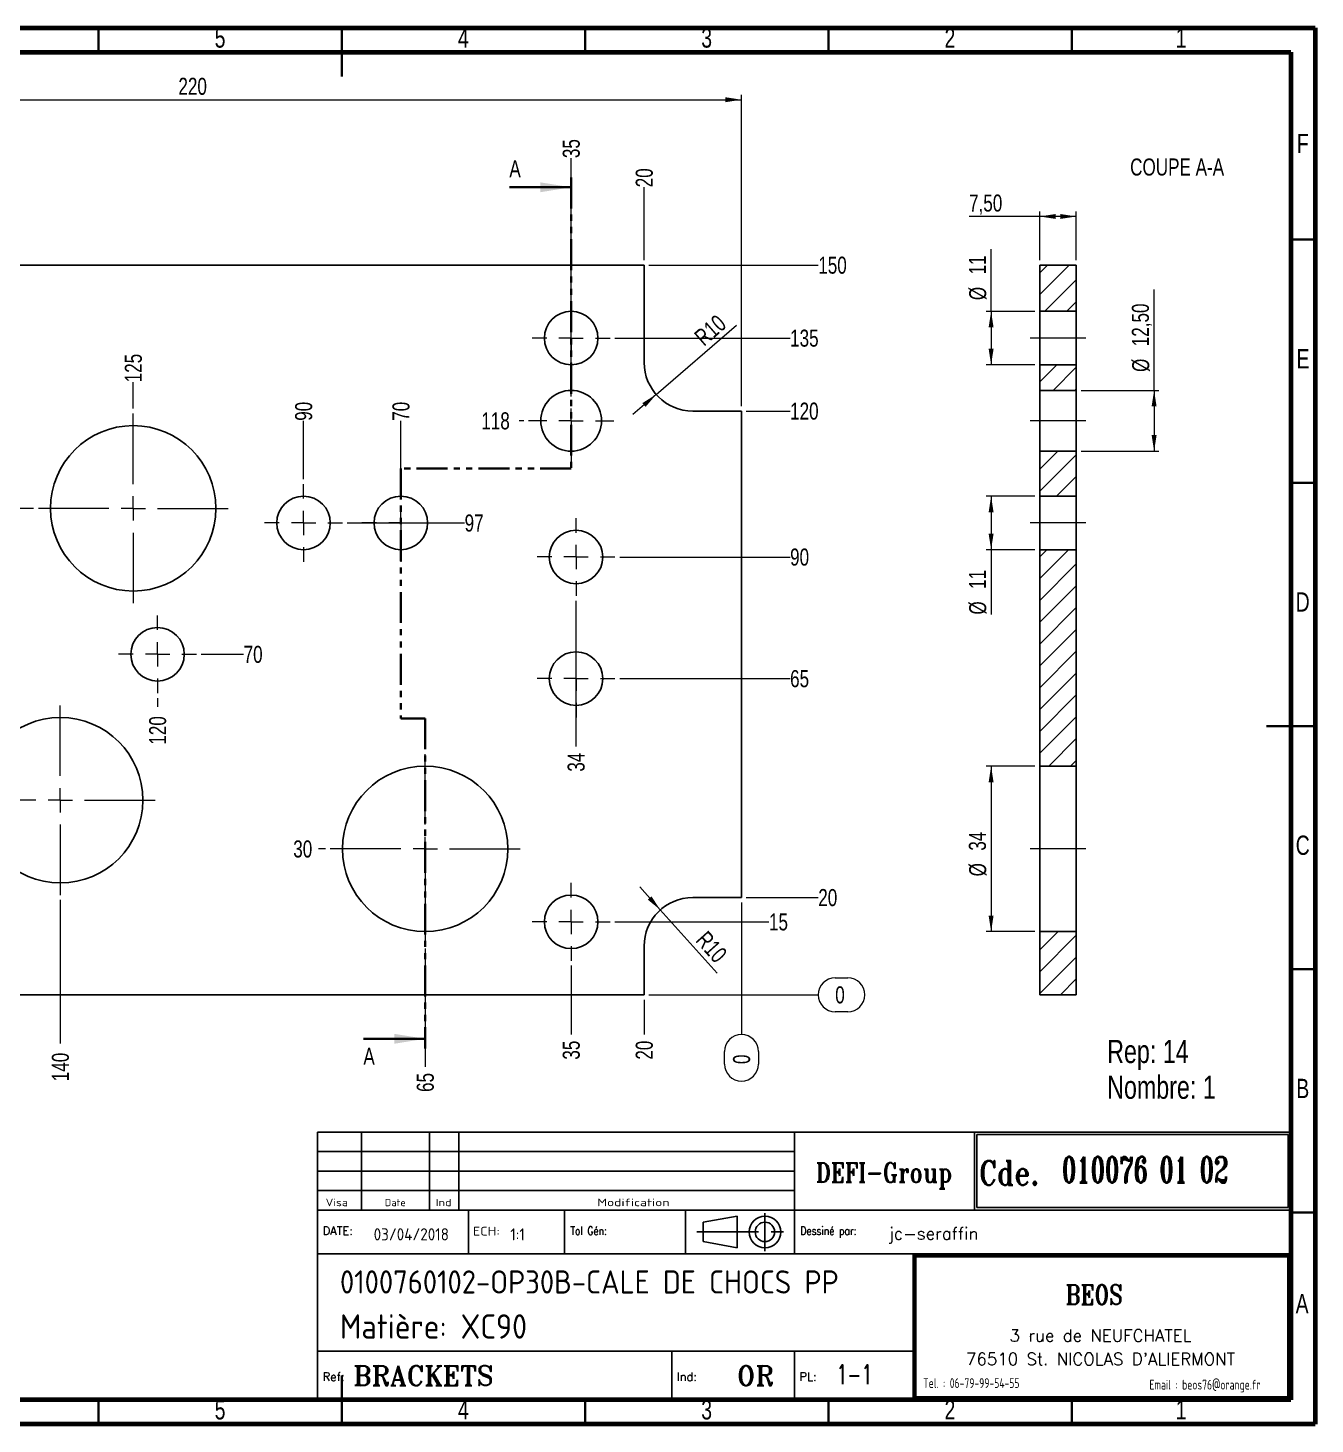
# Model space of a CAD drawing. Header units: millimetres. Extents: x 15 to 415, y 5 to 292.
# Drawn here: x 150.5 to 415, y 5 to 292 of the extents above; entities that cross this region are included whole.
import ezdxf

# ---------------------------------------------------------------- set-up
doc = ezdxf.new("R2010")
doc.units = ezdxf.units.MM
doc.linetypes.add('CENTERX2', pattern=[20.32, 12.7, -2.54, 2.54, -2.54])
doc.linetypes.add('PHANTOM', pattern=[12.7, 6.35, -1.27, 1.27, -1.27, 1.27, -1.27])
doc.layers.add('DIMENSIONS', color=176, linetype='Continuous')
doc.styles.add('SLDTEXTSTYLE0', font='TXT', dxfattribs={"width": 0.75})
doc.styles.add('SLDTEXTSTYLE1', font='ISOCP')
doc.styles.add('SLDTEXTSTYLE10', font='ISOCP', dxfattribs={"width": 1.147311})
doc.styles.add('SLDTEXTSTYLE11', font='ISOCP', dxfattribs={"width": 1.385904})
doc.styles.add('SLDTEXTSTYLE12', font='ISOCP', dxfattribs={"width": 1.246461})
doc.styles.add('SLDTEXTSTYLE13', font='ROMAND')
doc.styles.add('SLDTEXTSTYLE2', font='ROMANT', dxfattribs={"width": 0.8})
doc.styles.add('SLDTEXTSTYLE3', font='ISOCP', dxfattribs={"width": 0.8})
doc.styles.add('SLDTEXTSTYLE4', font='ROMANS', dxfattribs={"width": 0.8})
doc.styles.add('SLDTEXTSTYLE5', font='ROMANT')
doc.styles.add('SLDTEXTSTYLE6', font='ROMANS')
doc.styles.add('SLDTEXTSTYLE7', font='ROMANT', dxfattribs={"width": 0.65})
doc.styles.add('SLDTEXTSTYLE8', font='ISOCP', dxfattribs={"width": 1.446157})
doc.styles.add('SLDTEXTSTYLE9', font='ISOCP', dxfattribs={"width": 1.294402})
doc.dimstyles.new('SLDDIMSTYLE0', dxfattribs={"dimtxt": 3.5, "dimasz": 3.302, "dimexe": 0, "dimexo": 0.0625, "dimgap": 0.875, "dimtad": 0, "dimtih": 1, "dimtoh": 1, "dimdec": 0, "dimrnd": 1e-09, "dimdsep": 46, "dimtxsty": 'SLDTEXTSTYLE0', "dimblk1": 'NONE', "dimblk2": 'NONE', "dimsah": 1, "dimcen": 0.09, "dimadec": 0, "dimazin": 2, "dimtfac": 1, "dimtdec": 0, "dimtofl": 0, "dimtmove": 0, "dimatfit": 3, "dimldrblk": 'NONE', "dimfxl": 1, "dimfrac": 2, "dimtolj": 1, "dimtzin": 12, "dimarcsym": 0})
doc.dimstyles.new('SLDDIMSTYLE1', dxfattribs={"dimtxt": 3.5, "dimasz": 3.302, "dimexe": 0, "dimexo": 0.0625, "dimgap": 0.875, "dimtad": 0, "dimtih": 1, "dimtoh": 1, "dimrnd": 1e-09, "dimzin": 12, "dimdsep": 46, "dimtxsty": 'SLDTEXTSTYLE0', "dimblk1": 'NONE', "dimblk2": 'NONE', "dimsah": 1, "dimcen": 0.09, "dimadec": 0, "dimazin": 3, "dimtfac": 1, "dimtofl": 0, "dimtmove": 0, "dimatfit": 3, "dimldrblk": 'NONE', "dimfxl": 1, "dimfrac": 2, "dimtolj": 1, "dimtzin": 12, "dimarcsym": 0})
doc.dimstyles.new('SLDDIMSTYLE2', dxfattribs={"dimtxt": 3.5, "dimasz": 3.302, "dimexe": 0, "dimexo": 0.0625, "dimgap": 0.875, "dimtad": 1, "dimrnd": 1e-09, "dimzin": 12, "dimdsep": 46, "dimtxsty": 'SLDTEXTSTYLE0', "dimsah": 1, "dimcen": 0.09, "dimadec": 0, "dimazin": 3, "dimtfac": 1, "dimtofl": 0, "dimtmove": 0, "dimatfit": 3, "dimfxl": 1, "dimfrac": 2, "dimtolj": 1, "dimtzin": 12, "dimarcsym": 0})
doc.dimstyles.new('SLDDIMSTYLE3', dxfattribs={"dimtxt": 3.5, "dimasz": 3.302, "dimexe": 0, "dimexo": 0.0625, "dimgap": 0.875, "dimtad": 1, "dimrnd": 1e-09, "dimzin": 12, "dimdsep": 46, "dimtxsty": 'SLDTEXTSTYLE0', "dimsah": 1, "dimcen": 0, "dimadec": 0, "dimazin": 3, "dimtfac": 1, "dimtofl": 0, "dimtmove": 1, "dimatfit": 3, "dimfxl": 1, "dimfrac": 2, "dimtolj": 1, "dimtzin": 12, "dimarcsym": 0})

# ---------------------------------------------------------------- blocks, each defined once
blk = doc.blocks.new('SW_NOTE_0')
at = {"color": 0, "linetype": 'Continuous', "lineweight": 0, "char_height": 4.763, "attachment_point": 1, "style": 'SLDTEXTSTYLE0'}
for s, insert in [('Rep: 14', (0, 6.14)), ('Nombre: 1', (0, -1.21))]:
    blk.add_mtext(s, dxfattribs=dict(at, insert=insert))
blk = doc.blocks.new('_D')
at = {"color": 7, "linetype": 'Continuous', "lineweight": 18}
for p, q in [((316.39, 96.73), (318.98, 96.73)), ((278.11, 93.24), (312.9, 93.24)), ((318.98, 89.75), (316.39, 89.75))]:
    blk.add_line(p, q, dxfattribs=at)
for centre, start, end in [((316.39, 93.24), 90, 270), ((318.98, 93.24), 270, 90)]:
    blk.add_arc(centre, 3.49, start, end, dxfattribs=at)
at = {"color": 7, "linetype": 'Continuous', "lineweight": 18, "insert": (316.39, 94.98), "char_height": 3.5, "attachment_point": 1, "style": 'SLDTEXTSTYLE0'}
blk.add_mtext('0', dxfattribs=at)
blk = doc.blocks.new('_None')
blk = doc.blocks.new('_D_1')
at = {"color": 7, "linetype": 'Continuous', "lineweight": 18}
blk.add_line((103.11, 108.24), (73.55, 108.24), dxfattribs=at)
at = {"color": 7, "linetype": 'Continuous', "lineweight": 18, "insert": (68.38, 109.98), "char_height": 3.5, "attachment_point": 1, "style": 'SLDTEXTSTYLE0'}
blk.add_mtext('15', dxfattribs=at)
blk = doc.blocks.new('_D_2')
at = {"color": 7, "linetype": 'Continuous', "lineweight": 18}
blk.add_line((271.11, 108.24), (302.77, 108.24), dxfattribs=at)
at = {"color": 7, "linetype": 'Continuous', "lineweight": 18, "insert": (302.77, 109.98), "char_height": 3.5, "attachment_point": 1, "style": 'SLDTEXTSTYLE0'}
blk.add_mtext('15', dxfattribs=at)
blk = doc.blocks.new('_D_3')
at = {"color": 7, "linetype": 'Continuous', "lineweight": 18}
blk.add_line((76.11, 113.24), (67.11, 113.24), dxfattribs=at)
at = {"color": 7, "linetype": 'Continuous', "lineweight": 18, "insert": (61.94, 114.98), "char_height": 3.5, "attachment_point": 1, "style": 'SLDTEXTSTYLE0'}
blk.add_mtext('20', dxfattribs=at)
blk = doc.blocks.new('_D_4')
at = {"color": 7, "linetype": 'Continuous', "lineweight": 18}
blk.add_line((298.11, 113.24), (312.9, 113.24), dxfattribs=at)
at = {"color": 7, "linetype": 'Continuous', "lineweight": 18, "insert": (312.9, 114.98), "char_height": 3.5, "attachment_point": 1, "style": 'SLDTEXTSTYLE0'}
blk.add_mtext('20', dxfattribs=at)
blk = doc.blocks.new('_D_5')
at = {"color": 7, "linetype": 'Continuous', "lineweight": 18}
blk.add_line((211.61, 123.24), (210.17, 123.24), dxfattribs=at)
at = {"color": 7, "linetype": 'Continuous', "lineweight": 18, "insert": (205, 124.98), "char_height": 3.5, "attachment_point": 1, "style": 'SLDTEXTSTYLE0'}
blk.add_mtext('30', dxfattribs=at)
blk = doc.blocks.new('_D_6')
at = {"color": 7, "linetype": 'Continuous', "lineweight": 18}
blk.add_line((136.61, 133.24), (133.3, 133.24), dxfattribs=at)
at = {"color": 7, "linetype": 'Continuous', "lineweight": 18, "insert": (128.13, 134.98), "char_height": 3.5, "attachment_point": 1, "style": 'SLDTEXTSTYLE0'}
blk.add_mtext('40', dxfattribs=at)
blk = doc.blocks.new('_D_7')
at = {"color": 7, "linetype": 'Continuous', "lineweight": 18}
blk.add_line((102.11, 158.24), (67.11, 158.24), dxfattribs=at)
at = {"color": 7, "linetype": 'Continuous', "lineweight": 18, "insert": (61.94, 159.98), "char_height": 3.5, "attachment_point": 1, "style": 'SLDTEXTSTYLE0'}
blk.add_mtext('65', dxfattribs=at)
blk = doc.blocks.new('_D_8')
at = {"color": 7, "linetype": 'Continuous', "lineweight": 18}
blk.add_line((272.11, 158.24), (307.11, 158.24), dxfattribs=at)
at = {"color": 7, "linetype": 'Continuous', "lineweight": 18, "insert": (307.11, 159.98), "char_height": 3.5, "attachment_point": 1, "style": 'SLDTEXTSTYLE0'}
blk.add_mtext('65', dxfattribs=at)
blk = doc.blocks.new('_D_9')
at = {"color": 7, "linetype": 'Continuous', "lineweight": 18}
blk.add_line((186.11, 163.24), (194.8, 163.24), dxfattribs=at)
at = {"color": 7, "linetype": 'Continuous', "lineweight": 18, "insert": (194.8, 164.98), "char_height": 3.5, "attachment_point": 1, "style": 'SLDTEXTSTYLE0'}
blk.add_mtext('70', dxfattribs=at)
blk = doc.blocks.new('_D_10')
at = {"color": 7, "linetype": 'Continuous', "lineweight": 18}
blk.add_line((102.11, 183.24), (67.11, 183.24), dxfattribs=at)
at = {"color": 7, "linetype": 'Continuous', "lineweight": 18, "insert": (61.94, 184.98), "char_height": 3.5, "attachment_point": 1, "style": 'SLDTEXTSTYLE0'}
blk.add_mtext('90', dxfattribs=at)
blk = doc.blocks.new('_D_11')
at = {"color": 7, "linetype": 'Continuous', "lineweight": 18}
blk.add_line((272.11, 183.24), (307.11, 183.24), dxfattribs=at)
at = {"color": 7, "linetype": 'Continuous', "lineweight": 18, "insert": (307.11, 184.98), "char_height": 3.5, "attachment_point": 1, "style": 'SLDTEXTSTYLE0'}
blk.add_mtext('90', dxfattribs=at)
blk = doc.blocks.new('_D_12')
at = {"color": 7, "linetype": 'Continuous', "lineweight": 18}
blk.add_line((216.11, 190.24), (240.22, 190.24), dxfattribs=at)
at = {"color": 7, "linetype": 'Continuous', "lineweight": 18, "insert": (240.22, 191.98), "char_height": 3.5, "attachment_point": 1, "style": 'SLDTEXTSTYLE0'}
blk.add_mtext('97', dxfattribs=at)
blk = doc.blocks.new('_D_13')
at = {"color": 7, "linetype": 'Continuous', "lineweight": 18}
blk.add_line((151.61, 193.24), (147.63, 193.24), dxfattribs=at)
at = {"color": 7, "linetype": 'Continuous', "lineweight": 18, "insert": (139.87, 194.98), "char_height": 3.5, "attachment_point": 1, "style": 'SLDTEXTSTYLE0'}
blk.add_mtext('100', dxfattribs=at)
blk = doc.blocks.new('_D_14')
at = {"color": 7, "linetype": 'Continuous', "lineweight": 18}
blk.add_line((121.86, 211.24), (127.36, 211.24), dxfattribs=at)
at = {"color": 7, "linetype": 'Continuous', "lineweight": 18, "insert": (127.36, 212.98), "char_height": 3.5, "attachment_point": 1, "style": 'SLDTEXTSTYLE0'}
blk.add_mtext('118', dxfattribs=at)
blk = doc.blocks.new('_D_15')
at = {"color": 7, "linetype": 'Continuous', "lineweight": 18}
blk.add_line((252.36, 211.24), (251.41, 211.24), dxfattribs=at)
at = {"color": 7, "linetype": 'Continuous', "lineweight": 18, "insert": (243.65, 212.98), "char_height": 3.5, "attachment_point": 1, "style": 'SLDTEXTSTYLE0'}
blk.add_mtext('118', dxfattribs=at)
blk = doc.blocks.new('_D_16')
at = {"color": 7, "linetype": 'Continuous', "lineweight": 18}
blk.add_line((298.11, 213.24), (307.11, 213.24), dxfattribs=at)
at = {"color": 7, "linetype": 'Continuous', "lineweight": 18, "insert": (307.11, 214.98), "char_height": 3.5, "attachment_point": 1, "style": 'SLDTEXTSTYLE0'}
blk.add_mtext('120', dxfattribs=at)
blk = doc.blocks.new('_D_17')
at = {"color": 7, "linetype": 'Continuous', "lineweight": 18}
blk.add_line((76.11, 213.24), (67.11, 213.24), dxfattribs=at)
at = {"color": 7, "linetype": 'Continuous', "lineweight": 18, "insert": (59.36, 214.98), "char_height": 3.5, "attachment_point": 1, "style": 'SLDTEXTSTYLE0'}
blk.add_mtext('120', dxfattribs=at)
blk = doc.blocks.new('_D_18')
at = {"color": 7, "linetype": 'Continuous', "lineweight": 18}
blk.add_line((103.11, 228.24), (67.11, 228.24), dxfattribs=at)
at = {"color": 7, "linetype": 'Continuous', "lineweight": 18, "insert": (59.36, 229.98), "char_height": 3.5, "attachment_point": 1, "style": 'SLDTEXTSTYLE0'}
blk.add_mtext('135', dxfattribs=at)
blk = doc.blocks.new('_D_19')
at = {"color": 7, "linetype": 'Continuous', "lineweight": 18}
blk.add_line((271.11, 228.24), (307.11, 228.24), dxfattribs=at)
at = {"color": 7, "linetype": 'Continuous', "lineweight": 18, "insert": (307.11, 229.98), "char_height": 3.5, "attachment_point": 1, "style": 'SLDTEXTSTYLE0'}
blk.add_mtext('135', dxfattribs=at)
blk = doc.blocks.new('_D_20')
at = {"color": 7, "linetype": 'Continuous', "lineweight": 18}
blk.add_line((278.11, 243.24), (312.9, 243.24), dxfattribs=at)
at = {"color": 7, "linetype": 'Continuous', "lineweight": 18, "insert": (312.9, 244.98), "char_height": 3.5, "attachment_point": 1, "style": 'SLDTEXTSTYLE0'}
blk.add_mtext('150', dxfattribs=at)
blk = doc.blocks.new('_D_21')
at = {"color": 7, "linetype": 'Continuous', "lineweight": 18}
for p, q in [((297.11, 112.24), (297.11, 85.09)), ((293.62, 79.01), (293.62, 81.6)), ((300.6, 81.6), (300.6, 79.01))]:
    blk.add_line(p, q, dxfattribs=at)
for centre, start, end in [((297.11, 81.6), 0, 180), ((297.11, 79.01), 180, 0)]:
    blk.add_arc(centre, 3.49, start, end, dxfattribs=at)
at = {"color": 7, "linetype": 'Continuous', "lineweight": 18, "insert": (295.38, 79.01), "char_height": 3.5, "attachment_point": 1, "rotation": 90, "style": 'SLDTEXTSTYLE0'}
blk.add_mtext('0', dxfattribs=at)
blk = doc.blocks.new('_D_22')
at = {"color": 7, "linetype": 'Continuous', "lineweight": 18}
blk.add_line((277.11, 92.24), (277.11, 85.09), dxfattribs=at)
at = {"color": 7, "linetype": 'Continuous', "lineweight": 18, "insert": (275.38, 79.91), "char_height": 3.5, "attachment_point": 1, "rotation": 90, "style": 'SLDTEXTSTYLE0'}
blk.add_mtext('20', dxfattribs=at)
blk = doc.blocks.new('_D_23')
at = {"color": 7, "linetype": 'Continuous', "lineweight": 18}
blk.add_line((277.11, 244.24), (277.11, 259.24), dxfattribs=at)
at = {"color": 7, "linetype": 'Continuous', "lineweight": 18, "insert": (275.38, 259.24), "char_height": 3.5, "attachment_point": 1, "rotation": 90, "style": 'SLDTEXTSTYLE0'}
blk.add_mtext('20', dxfattribs=at)
blk = doc.blocks.new('_D_24')
at = {"color": 7, "linetype": 'Continuous', "lineweight": 18}
blk.add_line((263.11, 174.24), (263.11, 144.28), dxfattribs=at)
at = {"color": 7, "linetype": 'Continuous', "lineweight": 18, "insert": (261.38, 139.11), "char_height": 3.5, "attachment_point": 1, "rotation": 90, "style": 'SLDTEXTSTYLE0'}
blk.add_mtext('34', dxfattribs=at)
blk = doc.blocks.new('_D_25')
at = {"color": 7, "linetype": 'Continuous', "lineweight": 18}
blk.add_line((262.11, 220.99), (262.11, 265.24), dxfattribs=at)
at = {"color": 7, "linetype": 'Continuous', "lineweight": 18, "insert": (260.38, 265.24), "char_height": 3.5, "attachment_point": 1, "rotation": 90, "style": 'SLDTEXTSTYLE0'}
blk.add_mtext('35', dxfattribs=at)
blk = doc.blocks.new('_D_26')
at = {"color": 7, "linetype": 'Continuous', "lineweight": 18}
blk.add_line((262.11, 99.24), (262.11, 85.09), dxfattribs=at)
at = {"color": 7, "linetype": 'Continuous', "lineweight": 18, "insert": (260.38, 79.91), "char_height": 3.5, "attachment_point": 1, "rotation": 90, "style": 'SLDTEXTSTYLE0'}
blk.add_mtext('35', dxfattribs=at)
blk = doc.blocks.new('_D_27')
at = {"color": 7, "linetype": 'Continuous', "lineweight": 18}
blk.add_line((232.11, 102.74), (232.11, 78.44), dxfattribs=at)
at = {"color": 7, "linetype": 'Continuous', "lineweight": 18, "insert": (230.38, 73.27), "char_height": 3.5, "attachment_point": 1, "rotation": 90, "style": 'SLDTEXTSTYLE0'}
blk.add_mtext('65', dxfattribs=at)
blk = doc.blocks.new('_D_28')
at = {"color": 7, "linetype": 'Continuous', "lineweight": 18}
blk.add_line((227.11, 199.24), (227.11, 211.24), dxfattribs=at)
at = {"color": 7, "linetype": 'Continuous', "lineweight": 18, "insert": (225.38, 211.24), "char_height": 3.5, "attachment_point": 1, "rotation": 90, "style": 'SLDTEXTSTYLE0'}
blk.add_mtext('70', dxfattribs=at)
blk = doc.blocks.new('_D_29')
at = {"color": 7, "linetype": 'Continuous', "lineweight": 18}
blk.add_line((207.11, 199.24), (207.11, 211.24), dxfattribs=at)
at = {"color": 7, "linetype": 'Continuous', "lineweight": 18, "insert": (205.38, 211.24), "char_height": 3.5, "attachment_point": 1, "rotation": 90, "style": 'SLDTEXTSTYLE0'}
blk.add_mtext('90', dxfattribs=at)
blk = doc.blocks.new('_D_30')
at = {"color": 7, "linetype": 'Continuous', "lineweight": 18}
blk.add_line((177.11, 154.24), (177.11, 152.42), dxfattribs=at)
at = {"color": 7, "linetype": 'Continuous', "lineweight": 18, "insert": (175.38, 144.66), "char_height": 3.5, "attachment_point": 1, "rotation": 90, "style": 'SLDTEXTSTYLE0'}
blk.add_mtext('120', dxfattribs=at)
blk = doc.blocks.new('_D_31')
at = {"color": 7, "linetype": 'Continuous', "lineweight": 18}
blk.add_line((172.11, 213.74), (172.11, 219.15), dxfattribs=at)
at = {"color": 7, "linetype": 'Continuous', "lineweight": 18, "insert": (170.38, 219.15), "char_height": 3.5, "attachment_point": 1, "rotation": 90, "style": 'SLDTEXTSTYLE0'}
blk.add_mtext('125', dxfattribs=at)
blk = doc.blocks.new('_D_32')
at = {"color": 7, "linetype": 'Continuous', "lineweight": 18}
blk.add_line((157.11, 112.74), (157.11, 83.24), dxfattribs=at)
at = {"color": 7, "linetype": 'Continuous', "lineweight": 18, "insert": (155.38, 75.48), "char_height": 3.5, "attachment_point": 1, "rotation": 90, "style": 'SLDTEXTSTYLE0'}
blk.add_mtext('140', dxfattribs=at)
blk = doc.blocks.new('_D_33')
at = {"color": 7, "linetype": 'Continuous', "lineweight": 18}
blk.add_line((112.11, 220.99), (112.11, 253.24), dxfattribs=at)
at = {"color": 7, "linetype": 'Continuous', "lineweight": 18, "insert": (110.38, 253.24), "char_height": 3.5, "attachment_point": 1, "rotation": 90, "style": 'SLDTEXTSTYLE0'}
blk.add_mtext('185', dxfattribs=at)
blk = doc.blocks.new('_D_34')
at = {"color": 7, "linetype": 'Continuous', "lineweight": 18}
blk.add_line((112.11, 99.24), (112.11, 83.24), dxfattribs=at)
at = {"color": 7, "linetype": 'Continuous', "lineweight": 18, "insert": (110.38, 75.48), "char_height": 3.5, "attachment_point": 1, "rotation": 90, "style": 'SLDTEXTSTYLE0'}
blk.add_mtext('185', dxfattribs=at)
blk = doc.blocks.new('_D_35')
at = {"color": 7, "linetype": 'Continuous', "lineweight": 18}
blk.add_line((111.11, 174.24), (111.11, 147.09), dxfattribs=at)
at = {"color": 7, "linetype": 'Continuous', "lineweight": 18, "insert": (109.38, 139.34), "char_height": 3.5, "attachment_point": 1, "rotation": 90, "style": 'SLDTEXTSTYLE0'}
blk.add_mtext('186', dxfattribs=at)
blk = doc.blocks.new('_D_36')
at = {"color": 7, "linetype": 'Continuous', "lineweight": 18}
blk.add_line((97.11, 244.24), (97.11, 253.24), dxfattribs=at)
at = {"color": 7, "linetype": 'Continuous', "lineweight": 18, "insert": (95.38, 253.24), "char_height": 3.5, "attachment_point": 1, "rotation": 90, "style": 'SLDTEXTSTYLE0'}
blk.add_mtext('200', dxfattribs=at)
blk = doc.blocks.new('_D_37')
at = {"color": 7, "linetype": 'Continuous', "lineweight": 18}
blk.add_line((97.11, 92.24), (97.11, 83.24), dxfattribs=at)
at = {"color": 7, "linetype": 'Continuous', "lineweight": 18, "insert": (95.38, 75.48), "char_height": 3.5, "attachment_point": 1, "rotation": 90, "style": 'SLDTEXTSTYLE0'}
blk.add_mtext('200', dxfattribs=at)
blk = doc.blocks.new('_D_38')
at = {"color": 7, "linetype": 'Continuous', "lineweight": 18}
blk.add_line((77.11, 112.24), (77.11, 78.44), dxfattribs=at)
at = {"color": 7, "linetype": 'Continuous', "lineweight": 18, "insert": (75.38, 70.68), "char_height": 3.5, "attachment_point": 1, "rotation": 90, "style": 'SLDTEXTSTYLE0'}
blk.add_mtext('220', dxfattribs=at)
blk = doc.blocks.new('_D_39')
at = {"color": 7, "linetype": 'Continuous', "lineweight": 18}
for p, q in [((77.11, 214.24), (77.11, 278.24)), ((77.11, 277.24), (297.11, 277.24)), ((297.11, 214.24), (297.11, 278.24))]:
    blk.add_line(p, q, dxfattribs=at)
for points in [[(77.11, 277.24), (80.42, 276.73), (80.42, 277.75)], [(297.11, 277.24), (293.81, 277.75), (293.81, 276.73)]]:
    blk.add_solid(points, dxfattribs=at)
at = {"color": 7, "linetype": 'Continuous', "lineweight": 18, "insert": (181.4, 281.75), "char_height": 3.5, "attachment_point": 1, "style": 'SLDTEXTSTYLE0'}
blk.add_mtext('220', dxfattribs=at)
blk = doc.blocks.new('_D_42')
at = {"color": 7, "linetype": 'Continuous', "lineweight": 18}
for q in [(296.12, 230.93), (274.79, 212.5)]:
    blk.add_line((279.59, 216.65), q, dxfattribs=at)
blk.add_solid([(279.59, 216.65), (276.76, 214.88), (277.42, 214.11)], dxfattribs=at)
at = {"color": 7, "linetype": 'Continuous', "lineweight": 18, "insert": (287.12, 229.05), "char_height": 3.5, "attachment_point": 1, "rotation": 41.2105, "style": 'SLDTEXTSTYLE0'}
blk.add_mtext('R10', dxfattribs=at)
blk = doc.blocks.new('_D_43')
at = {"color": 7, "linetype": 'Continuous', "lineweight": 18}
for q in [(276.21, 115.42), (292.1, 97.68)]:
    blk.add_line((280.44, 110.69), q, dxfattribs=at)
blk.add_solid([(280.44, 110.69), (278.62, 113.49), (277.86, 112.81)], dxfattribs=at)
at = {"color": 7, "linetype": 'Continuous', "lineweight": 18, "insert": (290.12, 106.65), "char_height": 3.5, "attachment_point": 1, "rotation": 311.8343, "style": 'SLDTEXTSTYLE0'}
blk.add_mtext('R10', dxfattribs=at)
blk = doc.blocks.new('SW_CENTERMARKSYMBOL_0')
at = {"color": 0, "linetype": 'Continuous', "lineweight": 0}
for p, q in [((0, 5), (0, 8)), ((-5, 0), (-8, 0)), ((0, 0), (-2.5, 0)), ((0, 0), (0, 2.5)), ((0, 0), (0, -2.5)), ((0, 0), (2.5, 0)), ((5, 0), (8, 0)), ((0, -5), (0, -8))]:
    blk.add_line(p, q, dxfattribs=at)
blk = doc.blocks.new('SW_CENTERMARKSYMBOL_2')
at = {"color": 0, "linetype": 'Continuous', "lineweight": 0}
for p, q in [((0, 5), (0, 8)), ((-5, 0), (-8, 0)), ((0, 0), (-2.5, 0)), ((0, 0), (0, 2.5)), ((0, 0), (0, -2.5)), ((0, 0), (2.5, 0)), ((5, 0), (8, 0)), ((0, -5), (0, -8))]:
    blk.add_line(p, q, dxfattribs=at)
blk = doc.blocks.new('SW_CENTERMARKSYMBOL_3')
at = {"color": 0, "linetype": 'Continuous', "lineweight": 0}
for p, q in [((0, 5), (0, 8)), ((-5, 0), (-8, 0)), ((0, 0), (-2.5, 0)), ((0, 0), (0, 2.5)), ((0, 0), (0, -2.5)), ((0, 0), (2.5, 0)), ((5, 0), (8, 0)), ((0, -5), (0, -8))]:
    blk.add_line(p, q, dxfattribs=at)
blk = doc.blocks.new('SW_CENTERMARKSYMBOL_4')
at = {"color": 0, "linetype": 'Continuous', "lineweight": 0}
for p, q in [((0, 5), (0, 8)), ((-5, 0), (-8, 0)), ((0, 0), (-2.5, 0)), ((0, 0), (0, 2.5)), ((0, 0), (0, -2.5)), ((0, 0), (2.5, 0)), ((5, 0), (8, 0)), ((0, -5), (0, -8))]:
    blk.add_line(p, q, dxfattribs=at)
blk = doc.blocks.new('SW_CENTERMARKSYMBOL_8')
at = {"color": 0, "linetype": 'Continuous', "lineweight": 0}
for p, q in [((0, 5), (0, 8)), ((-5, 0), (-8, 0)), ((0, 0), (-2.5, 0)), ((0, 0), (0, 2.5)), ((0, 0), (0, -2.5)), ((0, 0), (2.5, 0)), ((5, 0), (8, 0)), ((0, -5), (0, -8))]:
    blk.add_line(p, q, dxfattribs=at)
blk = doc.blocks.new('SW_CENTERMARKSYMBOL_10')
at = {"color": 0, "linetype": 'Continuous', "lineweight": 0}
for p, q in [((0, 5), (0, 8)), ((-5, 0), (-8, 0)), ((0, 0), (-2.5, 0)), ((0, 0), (0, 2.5)), ((0, 0), (0, -2.5)), ((0, 0), (2.5, 0)), ((5, 0), (8, 0)), ((0, -5), (0, -8))]:
    blk.add_line(p, q, dxfattribs=at)
blk = doc.blocks.new('SW_CENTERMARKSYMBOL_11')
at = {"color": 0, "linetype": 'Continuous', "lineweight": 0}
for p, q in [((0, 5), (0, 8.75)), ((-5, 0), (-8.75, 0)), ((0, 0), (-2.5, 0)), ((0, 0), (0, 2.5)), ((0, 0), (0, -2.5)), ((0, 0), (2.5, 0)), ((5, 0), (8.75, 0)), ((0, -5), (0, -8.75))]:
    blk.add_line(p, q, dxfattribs=at)
blk = doc.blocks.new('SW_CENTERMARKSYMBOL_12')
at = {"color": 0, "linetype": 'Continuous', "lineweight": 0}
for p, q in [((0, 5), (0, 8)), ((-5, 0), (-8, 0)), ((0, 0), (-2.5, 0)), ((0, 0), (0, 2.5)), ((0, 0), (0, -2.5)), ((0, 0), (2.5, 0)), ((5, 0), (8, 0)), ((0, -5), (0, -8))]:
    blk.add_line(p, q, dxfattribs=at)
blk = doc.blocks.new('SW_CENTERMARKSYMBOL_13')
at = {"color": 0, "linetype": 'Continuous', "lineweight": 0}
for p, q in [((0, 5), (0, 19.5)), ((-5, 0), (-19.5, 0)), ((0, 0), (-2.5, 0)), ((0, 0), (0, 2.5)), ((0, 0), (0, -2.5)), ((0, 0), (2.5, 0)), ((5, 0), (19.5, 0)), ((0, -5), (0, -19.5))]:
    blk.add_line(p, q, dxfattribs=at)
blk = doc.blocks.new('SW_CENTERMARKSYMBOL_14')
at = {"color": 0, "linetype": 'Continuous', "lineweight": 0}
for p, q in [((0, 5), (0, 19.5)), ((-5, 0), (-19.5, 0)), ((0, 0), (-2.5, 0)), ((0, 0), (0, 2.5)), ((0, 0), (0, -2.5)), ((0, 0), (2.5, 0)), ((5, 0), (19.5, 0)), ((0, -5), (0, -19.5))]:
    blk.add_line(p, q, dxfattribs=at)
blk = doc.blocks.new('SW_CENTERMARKSYMBOL_15')
at = {"color": 0, "linetype": 'Continuous', "lineweight": 0}
for p, q in [((0, 5), (0, 19.5)), ((-5, 0), (-19.5, 0)), ((0, 0), (-2.5, 0)), ((0, 0), (0, 2.5)), ((0, 0), (0, -2.5)), ((0, 0), (2.5, 0)), ((5, 0), (19.5, 0)), ((0, -5), (0, -19.5))]:
    blk.add_line(p, q, dxfattribs=at)
blk = doc.blocks.new('_D_45')
at = {"color": 7, "linetype": 'Continuous', "lineweight": 18}
for p, q in [((358.42, 253.24), (343.89, 253.24)), ((358.42, 244.24), (358.42, 254.24)), ((365.92, 253.24), (358.42, 253.24)), ((365.92, 244.24), (365.92, 254.24))]:
    blk.add_line(p, q, dxfattribs=at)
for points in [[(358.42, 253.24), (361.72, 252.73), (361.72, 253.75)], [(365.92, 253.24), (362.62, 253.75), (362.62, 252.73)]]:
    blk.add_solid(points, dxfattribs=at)
at = {"color": 7, "linetype": 'Continuous', "lineweight": 18, "insert": (343.89, 257.75), "char_height": 3.5, "attachment_point": 1, "style": 'SLDTEXTSTYLE0'}
blk.add_mtext('7,50', dxfattribs=at)
blk = doc.blocks.new('_D_46')
at = {"color": 7, "linetype": 'Continuous', "lineweight": 18}
for p, q in [((348.42, 233.74), (348.42, 246.49)), ((357.42, 233.74), (347.42, 233.74)), ((348.42, 233.74), (348.42, 222.74)), ((357.42, 222.74), (347.42, 222.74))]:
    blk.add_line(p, q, dxfattribs=at)
for points in [[(348.42, 233.74), (347.91, 230.44), (348.93, 230.44)], [(348.42, 222.74), (348.93, 226.04), (347.91, 226.04)]]:
    blk.add_solid(points, dxfattribs=at)
at = {"color": 7, "linetype": 'Continuous', "lineweight": 18, "char_height": 3.5, "attachment_point": 1, "rotation": 90, "style": 'SLDTEXTSTYLE0'}
for s, insert in [('11', (343.85, 241.32)), ('%%c', (343.91, 236.04))]:
    blk.add_mtext(s, dxfattribs=dict(at, insert=insert))
blk = doc.blocks.new('_D_47')
at = {"color": 7, "linetype": 'Continuous', "lineweight": 18}
for p, q in [((381.92, 217.49), (381.92, 238.2)), ((366.92, 217.49), (382.92, 217.49)), ((381.92, 217.49), (381.92, 204.99)), ((366.92, 204.99), (382.92, 204.99))]:
    blk.add_line(p, q, dxfattribs=at)
for points in [[(381.92, 217.49), (381.41, 214.19), (382.43, 214.19)], [(381.92, 204.99), (382.43, 208.29), (381.41, 208.29)]]:
    blk.add_solid(points, dxfattribs=at)
at = {"color": 7, "linetype": 'Continuous', "lineweight": 18, "char_height": 3.5, "attachment_point": 1, "rotation": 90, "style": 'SLDTEXTSTYLE0'}
for s, insert in [('12,50', (377.35, 226.56)), ('%%c', (377.41, 221.28))]:
    blk.add_mtext(s, dxfattribs=dict(at, insert=insert))
blk = doc.blocks.new('_D_48')
at = {"color": 7, "linetype": 'Continuous', "lineweight": 18}
for p, q in [((357.42, 195.74), (347.42, 195.74)), ((348.42, 195.74), (348.42, 184.74)), ((357.42, 184.74), (347.42, 184.74)), ((348.42, 184.74), (348.42, 171.4))]:
    blk.add_line(p, q, dxfattribs=at)
for points in [[(348.42, 195.74), (347.91, 192.44), (348.93, 192.44)], [(348.42, 184.74), (348.93, 188.04), (347.91, 188.04)]]:
    blk.add_solid(points, dxfattribs=at)
at = {"color": 7, "linetype": 'Continuous', "lineweight": 18, "char_height": 3.5, "attachment_point": 1, "rotation": 90, "style": 'SLDTEXTSTYLE0'}
for s, insert in [('11', (343.85, 176.68)), ('%%c', (343.91, 171.4))]:
    blk.add_mtext(s, dxfattribs=dict(at, insert=insert))
blk = doc.blocks.new('_D_49')
at = {"color": 7, "linetype": 'Continuous', "lineweight": 18}
for p, q in [((357.42, 140.24), (347.42, 140.24)), ((348.42, 140.24), (348.42, 106.24)), ((357.42, 106.24), (347.42, 106.24))]:
    blk.add_line(p, q, dxfattribs=at)
for points in [[(348.42, 140.24), (347.91, 136.94), (348.93, 136.94)], [(348.42, 106.24), (348.93, 109.54), (347.91, 109.54)]]:
    blk.add_solid(points, dxfattribs=at)
at = {"color": 7, "linetype": 'Continuous', "lineweight": 18, "char_height": 3.5, "attachment_point": 1, "rotation": 90, "style": 'SLDTEXTSTYLE0'}
for s, insert in [('34', (343.85, 122.87)), ('%%c', (343.91, 117.59))]:
    blk.add_mtext(s, dxfattribs=dict(at, insert=insert))

msp = doc.modelspace()

# ---------------------------------------------------------------- hatches: boundary and pattern name
at = {"linetype": 'Continuous', "lineweight": 18}
h = msp.add_hatch(dxfattribs=at)
h.set_pattern_fill('ANSI31', style=0)
h.paths.add_polyline_path([(365.919, 233.742), (365.919, 243.242), (358.419, 243.242), (358.419, 233.742)], flags=0)
h = msp.add_hatch(dxfattribs=at)
h.set_pattern_fill('ANSI31', style=0)
h.paths.add_polyline_path([(365.919, 217.492), (365.919, 222.742), (358.419, 222.742), (358.419, 217.492)], flags=0)
h = msp.add_hatch(dxfattribs=at)
h.set_pattern_fill('ANSI31', style=0)
h.paths.add_polyline_path([(365.919, 195.742), (365.919, 204.992), (358.419, 204.992), (358.419, 195.742)], flags=0)
h = msp.add_hatch(dxfattribs=at)
h.set_pattern_fill('ANSI31', style=0)
h.paths.add_polyline_path([(365.919, 140.242), (365.919, 184.742), (358.419, 184.742), (358.419, 140.242)], flags=0)
h = msp.add_hatch(dxfattribs=at)
h.set_pattern_fill('ANSI31', style=0)
h.paths.add_polyline_path([(358.419, 106.242), (358.419, 93.242), (365.919, 93.242), (365.919, 106.242)], flags=0)

# ---------------------------------------------------------------- linework, layer by layer
at = {"color": 7, "linetype": 'Continuous', "lineweight": 70}
for p, q in [((15, 292), (415, 292)), ((415, 292), (415, 5)), ((20, 287), (410, 287)), ((410, 287), (410, 10)), ((410, 10), (20, 10)), ((415, 5), (15, 5))]:
    msp.add_line(p, q, dxfattribs=at)
at = {"color": 7, "linetype": 'Continuous', "lineweight": 35}
for p, q in [((165, 287), (165, 292)), ((215, 292), (215, 282)), ((215, 287), (215, 292)), ((265, 287), (265, 292)), ((315, 287), (315, 292)), ((365, 287), (365, 292)), ((249.414, 259.242), (262.114, 259.242)), ((410, 248.5), (415, 248.5)), ((410, 198.5), (415, 198.5)), ((415, 148.5), (405, 148.5)), ((410, 148.5), (415, 148.5)), ((410, 98.5), (415, 98.5)), ((219.414, 84.199), (232.114, 84.199)), ((410, 48.5), (415, 48.5)), ((215, 5), (215, 15)), ((165, 10), (165, 5)), ((215, 10), (215, 5)), ((265, 10), (265, 5)), ((315, 10), (315, 5)), ((365, 10), (365, 5))]:
    msp.add_line(p, q, dxfattribs=at)
at = {"color": 7, "linetype": 'PHANTOM', "lineweight": 35}
for p, q in [((262.114, 261.242), (262.114, 201.436)), ((262.114, 201.436), (227.114, 201.436)), ((227.114, 201.436), (227.114, 150.072)), ((227.114, 150.072), (232.114, 150.072)), ((232.114, 150.072), (232.114, 82.199))]:
    msp.add_line(p, q, dxfattribs=at)
at = {"color": 7, "linetype": 'Continuous', "lineweight": 25}
for p, q in [((97.114, 243.242), (277.114, 243.242)), ((277.114, 243.242), (277.114, 223.242)), ((358.419, 243.242), (358.419, 233.742)), ((365.919, 243.242), (358.419, 243.242)), ((365.919, 243.242), (365.919, 233.742)), ((358.419, 233.742), (365.919, 233.742)), ((358.419, 222.742), (358.419, 233.742)), ((365.919, 222.742), (365.919, 233.742)), ((365.919, 222.742), (358.419, 222.742)), ((358.419, 222.742), (358.419, 217.492)), ((365.919, 222.742), (365.919, 217.492)), ((358.419, 204.992), (358.419, 217.492)), ((358.419, 217.492), (365.919, 217.492)), ((365.919, 204.992), (365.919, 217.492)), ((297.114, 213.242), (287.114, 213.242)), ((297.114, 113.242), (297.114, 213.242)), ((365.919, 204.992), (358.419, 204.992)), ((358.419, 204.992), (358.419, 195.742)), ((365.919, 204.992), (365.919, 195.742)), ((358.419, 195.742), (365.919, 195.742)), ((358.419, 184.742), (358.419, 195.742)), ((365.919, 184.742), (365.919, 195.742)), ((365.919, 184.742), (358.419, 184.742)), ((358.419, 184.742), (358.419, 140.242)), ((365.919, 184.742), (365.919, 140.242)), ((358.419, 140.242), (365.919, 140.242)), ((358.419, 106.242), (358.419, 140.242)), ((365.919, 106.242), (365.919, 140.242)), ((287.114, 113.242), (297.114, 113.242)), ((365.919, 106.242), (358.419, 106.242)), ((358.419, 106.242), (358.419, 93.242)), ((365.919, 106.242), (365.919, 93.242)), ((277.114, 103.242), (277.114, 93.242)), ((277.114, 93.242), (97.114, 93.242)), ((358.419, 93.242), (365.919, 93.242))]:
    msp.add_line(p, q, dxfattribs=at)
at = {"color": 7, "linetype": 'CENTERX2', "lineweight": 18}
for p, q in [((367.919, 228.242), (356.419, 228.242)), ((367.919, 211.242), (356.419, 211.242)), ((367.919, 190.242), (356.419, 190.242)), ((367.919, 123.242), (356.419, 123.242))]:
    msp.add_line(p, q, dxfattribs=at)
at = {"color": 7, "linetype": 'Continuous', "lineweight": 25}
for centre, radius in [((262.114, 228.242), 5.5), ((262.114, 211.242), 6.25), ((172.114, 193.242), 17), ((207.114, 190.242), 5.5), ((227.114, 190.242), 5.5), ((263.114, 183.242), 5.5), ((177.114, 163.242), 5.5), ((263.114, 158.242), 5.5), ((157.114, 133.242), 17), ((232.114, 123.242), 17), ((262.114, 108.242), 5.5)]:
    msp.add_circle(centre, radius, dxfattribs=at)
for centre, start, end in [((287.114, 223.242), 180, 270), ((287.114, 103.242), 90, 180)]:
    msp.add_arc(centre, 10, start, end, dxfattribs=at)
at = {"color": 7, "linetype": 'Continuous', "lineweight": 35}
for points in [[(262.114, 259.242), (255.764, 260.258), (255.764, 258.226)], [(232.114, 84.199), (225.764, 85.215), (225.764, 83.183)]]:
    msp.add_solid(points, dxfattribs=at)
at = {"layer": 'DIMENSIONS', "color": 3}
for p, q in [((308, 65), (210, 65)), ((219, 49), (219, 65)), ((233, 49), (233, 65)), ((239, 49), (239, 65)), ((210, 61), (308, 61)), ((308, 57), (210, 57)), ((210, 53), (308, 53))]:
    msp.add_line(p, q, dxfattribs=at)
at = {"layer": 'DIMENSIONS', "color": 6}
for p, q in [((210, 65), (210, 10)), ((410, 10), (410, 65)), ((410, 40), (332.384, 40)), ((332.384, 40), (332.384, 10)), ((409.8, 39.8), (332.584, 39.8)), ((332.584, 39.8), (332.584, 10.2)), ((409.6, 39.6), (332.784, 39.6)), ((332.784, 39.6), (332.784, 10.4)), ((409.4, 39.4), (332.984, 39.4)), ((332.984, 39.4), (332.984, 10.6)), ((409.4, 10.6), (409.4, 39.4)), ((409.6, 10.4), (409.6, 39.6)), ((409.8, 10.2), (409.8, 39.8)), ((210, 10), (410, 10)), ((332.584, 10.2), (409.8, 10.2)), ((332.784, 10.4), (409.6, 10.4)), ((332.984, 10.6), (409.4, 10.6))]:
    msp.add_line(p, q, dxfattribs=at)
at = {"layer": 'DIMENSIONS', "color": 1}
for p, q in [((410, 65), (308, 65)), ((308, 49), (308, 65)), ((345, 49), (345, 65)), ((345.5, 49.5), (345.5, 64.5)), ((345.5, 64.5), (409.5, 64.5)), ((409.5, 64.5), (409.5, 49.5)), ((210, 49), (410, 49)), ((241, 49), (241, 40)), ((260.731, 49), (260.731, 40)), ((285.62, 49), (285.62, 40)), ((308, 49), (308, 40)), ((409.5, 49.5), (345.5, 49.5)), ((332.384, 40), (210, 40)), ((332.384, 20), (210, 20)), ((282.792, 20), (282.792, 10)), ((308, 20), (308, 10))]:
    msp.add_line(p, q, dxfattribs=at)
at = {"layer": 'DIMENSIONS'}
for p, q in [((345.5, 49.5), (345.5, 64.5)), ((345.5, 64.5), (409.5, 64.5)), ((409.5, 64.5), (409.5, 49.5)), ((409.5, 49.5), (345.5, 49.5))]:
    msp.add_line(p, q, dxfattribs=at)
at = {"layer": 'DIMENSIONS', "color": 7}
for p, q in [((296.244, 47.75), (289.244, 46.5)), ((289.244, 46.5), (289.244, 42.5)), ((296.244, 41.25), (296.244, 47.75)), ((289.244, 42.5), (296.244, 41.25))]:
    msp.add_line(p, q, dxfattribs=at)
at = {"layer": 'DIMENSIONS', "color": 3, "linetype": 'CENTERX2'}
for p, q in [((301.934, 48.348), (301.934, 40.513)), ((287.946, 44.5), (306.201, 44.5))]:
    msp.add_line(p, q, dxfattribs=at)
at = {"layer": 'DIMENSIONS', "color": 7}
for radius in [3.25, 2]:
    msp.add_circle((301.934, 44.5), radius, dxfattribs=at)

# ---------------------------------------------------------------- block references
at = {"color": 7, "linetype": 'Continuous', "lineweight": 0}
for name, p in [('SW_CENTERMARKSYMBOL_10', (262.114, 228.242)), ('SW_CENTERMARKSYMBOL_11', (262.114, 211.242)), ('SW_CENTERMARKSYMBOL_15', (172.114, 193.242)), ('SW_CENTERMARKSYMBOL_0', (207.114, 190.242)), ('SW_CENTERMARKSYMBOL_2', (227.114, 190.242)), ('SW_CENTERMARKSYMBOL_3', (263.114, 183.242)), ('SW_CENTERMARKSYMBOL_8', (177.114, 163.242)), ('SW_CENTERMARKSYMBOL_4', (263.114, 158.242)), ('SW_CENTERMARKSYMBOL_13', (157.114, 133.242)), ('SW_CENTERMARKSYMBOL_14', (232.114, 123.242)), ('SW_CENTERMARKSYMBOL_12', (262.114, 108.242)), ('SW_NOTE_0', (372.278, 77.835))]:
    msp.add_blockref(name, p, dxfattribs=at)

# ---------------------------------------------------------------- texts
at = {"color": 7, "linetype": 'Continuous', "lineweight": 0, "attachment_point": 2, "style": 'SLDTEXTSTYLE0'}
for s, insert, char_height in [('5', (189.96, 291.919), 3.969), ('4', (239.96, 291.919), 3.969), ('3', (289.96, 291.919), 3.969), ('2', (339.96, 291.919), 3.969), ('1', (387.46, 291.919), 3.969), ('F', (412.458, 270.227), 3.969), ('COUPE A-A', (386.653, 265.16), 3.5), ('E', (412.508, 225.977), 3.969), ('D', (412.453, 175.977), 3.969), ('C', (412.459, 125.977), 3.969), ('B', (412.471, 75.977), 3.969), ('A', (412.34, 31.727), 3.969), ('5', (189.96, 9.919), 3.969), ('4', (239.96, 9.919), 3.969), ('3', (289.96, 9.919), 3.969), ('2', (339.96, 9.919), 3.969), ('1', (387.46, 9.919), 3.969)]:
    msp.add_mtext(s, dxfattribs=dict(at, insert=insert, char_height=char_height))
at = {"color": 7, "linetype": 'Continuous', "char_height": 3.5, "attachment_point": 1, "style": 'SLDTEXTSTYLE0'}
for insert in [(249.414, 264.801), (219.414, 82.348)]:
    msp.add_mtext('A', dxfattribs=dict(at, insert=insert))
at = {"layer": 'DIMENSIONS'}
for s, insert, char_height, attachment_point, style in [('DEFI-Group', (326.42, 58.701), 4, 2, 'SLDTEXTSTYLE2'), ('Cde.', (346, 59.126), 5, 1, 'SLDTEXTSTYLE2'), ('010076 01 02', (362.973, 59.94), 5.29167, 1, 'SLDTEXTSTYLE7'), ('Visa', (211.655, 51.348), 1.5671, 1, 'SLDTEXTSTYLE12'), ('Date', (223.824, 51.283), 1.4924, 1, 'SLDTEXTSTYLE10'), ('Ind', (234.254, 51.283), 1.4924, 1, 'SLDTEXTSTYLE11'), ('Modification', (267.489, 51.348), 1.56705, 1, 'SLDTEXTSTYLE8'), ('DATE:', (211.034, 45.598), 1.7277, 1, 'SLDTEXTSTYLE6'), ('03/04/2018', (221.533, 45.253), 2.5, 1, 'SLDTEXTSTYLE1'), ('ECH:', (241.911, 45.56), 1.8141, 1, 'SLDTEXTSTYLE9'), ('1:1', (249.62, 45.24), 2.5, 1, 'SLDTEXTSTYLE1'), ('Tol Gén:', (261.952, 45.598), 1.7277, 1, 'SLDTEXTSTYLE4'), ('Dessiné par:', (309.221, 45.598), 1.72768, 1, 'SLDTEXTSTYLE4'), ('jc-seraffin', (327.355, 45.42), 2.5, 1, 'SLDTEXTSTYLE5'), ('0100760102-OP30B-CALE DE CHOCS PP', (214.603, 36.596), 4.7625, 1, 'SLDTEXTSTYLE1'), ('BEOS', (369.571, 33.595), 4, 2, 'SLDTEXTSTYLE2'), ('Matière: XC90', (214.603, 27.564), 5, 1, 'SLDTEXTSTYLE1'), ('3 rue de NEUFCHATEL', (370.909, 24.448), 2.5, 2, 'SLDTEXTSTYLE13'), ("76510 St. NICOLAS D'ALIERMONT", (370.903, 19.623), 2.5, 2, 'SLDTEXTSTYLE13'), ('Ref:', (211.034, 15.598), 1.7277, 1, 'SLDTEXTSTYLE6'), ('BRACKETS', (217.337, 16.951), 4, 1, 'SLDTEXTSTYLE5'), ('Ind:', (283.826, 15.598), 1.7277, 1, 'SLDTEXTSTYLE6'), ('OR', (296.194, 16.951), 4, 1, 'SLDTEXTSTYLE5'), ('PL:', (309.034, 15.598), 1.7277, 1, 'SLDTEXTSTYLE6'), ('1-1', (316.651, 17.173), 4, 1, 'SLDTEXTSTYLE7'), ('Tel. : 06-79-99-54-55', (344.36, 14.429), 2, 2, 'SLDTEXTSTYLE3'), ('Email : beos76@orange.fr', (392.372, 14.097), 2, 2, 'SLDTEXTSTYLE3')]:
    msp.add_mtext(s, dxfattribs=dict(at, insert=insert, char_height=char_height, attachment_point=attachment_point, style=style))

# ---------------------------------------------------------------- dimensions: what is measured, and where the dimension line sits
at = {"color": 7, "linetype": 'Continuous', "lineweight": 18}
for base, p1, p2, picture, middle in [((297.114, 277.242), (77.114, 213.242), (297.114, 213.242), '_D_39', (185.277, 277.242)), ((358.419, 253.242), (365.919, 243.242), (358.419, 243.242), '_D_45', (348.419, 253.242))]:
    dim = msp.add_linear_dim(base=base, p1=p1, p2=p2, dimstyle='SLDDIMSTYLE2', dxfattribs=at)
    dim.commit()
    dim.dimension.update_dxf_attribs({"geometry": picture, "text_midpoint": middle, "dimtype": 160})
for feature_location, offset, dtype, origin, dimstyle, picture, middle in [((262.114, 219.992), (0, 45.25), 1, (297.114, 113.242), 'SLDDIMSTYLE1', '_D_25', (262.114, 267.828)), ((277.114, 243.242), (0, 16), 1, (297.114, 113.242), 'SLDDIMSTYLE1', '_D_23', (277.114, 261.828)), ((97.114, 243.242), (0, 10), 1, (297.114, 113.242), 'SLDDIMSTYLE1', '_D_36', (97.114, 257.121)), ((112.114, 219.992), (0, 33.25), 1, (297.114, 113.242), 'SLDDIMSTYLE1', '_D_33', (112.114, 257.121)), ((277.114, 243.242), (35.788, 0), 0, (277.114, 93.242), 'SLDDIMSTYLE1', '_D_20', (316.781, 243.242)), ((104.114, 228.242), (-37, 0), 0, (277.114, 93.242), 'SLDDIMSTYLE1', '_D_18', (63.234, 228.242)), ((270.114, 228.242), (37, 0), 0, (277.114, 93.242), 'SLDDIMSTYLE1', '_D_19', (310.993, 228.242)), ((172.114, 212.742), (0, 6.407), 1, (297.114, 113.242), 'SLDDIMSTYLE1', '_D_31', (172.114, 223.028)), ((207.114, 198.242), (0, 13), 1, (297.114, 113.242), 'SLDDIMSTYLE1', '_D_29', (207.114, 213.828)), ((227.114, 198.242), (0, 13), 1, (297.114, 113.242), 'SLDDIMSTYLE1', '_D_28', (227.114, 213.828)), ((77.114, 213.242), (-10, 0), 0, (277.114, 93.242), 'SLDDIMSTYLE1', '_D_17', (63.234, 213.242)), ((120.864, 211.242), (6.501, 0), 0, (277.114, 93.242), 'SLDDIMSTYLE1', '_D_14', (131.243, 211.242)), ((253.364, 211.242), (-1.958, 0), 0, (277.114, 93.242), 'SLDDIMSTYLE1', '_D_15', (247.526, 211.242)), ((297.114, 213.242), (10, 0), 0, (277.114, 93.242), 'SLDDIMSTYLE1', '_D_16', (310.993, 213.242)), ((152.614, 193.242), (-4.984, 0), 0, (277.114, 93.242), 'SLDDIMSTYLE1', '_D_13', (143.751, 193.242)), ((215.114, 190.242), (25.111, 0), 0, (277.114, 93.242), 'SLDDIMSTYLE1', '_D_12', (242.81, 190.242)), ((103.114, 183.242), (-36, 0), 0, (277.114, 93.242), 'SLDDIMSTYLE1', '_D_10', (64.527, 183.242)), ((271.114, 183.242), (36, 0), 0, (277.114, 93.242), 'SLDDIMSTYLE1', '_D_11', (309.7, 183.242)), ((111.114, 175.242), (0, -28.147), 1, (297.114, 113.242), 'SLDDIMSTYLE1', '_D_35', (111.114, 143.215)), ((263.114, 175.242), (0, -30.963), 1, (297.114, 113.242), 'SLDDIMSTYLE1', '_D_24', (263.114, 141.692)), ((185.114, 163.242), (9.687, 0), 0, (277.114, 93.242), 'SLDDIMSTYLE1', '_D_9', (197.387, 163.242)), ((103.114, 158.242), (-36, 0), 0, (277.114, 93.242), 'SLDDIMSTYLE1', '_D_7', (64.527, 158.242)), ((271.114, 158.242), (36, 0), 0, (277.114, 93.242), 'SLDDIMSTYLE1', '_D_8', (309.7, 158.242)), ((177.114, 155.242), (0, -2.819), 1, (297.114, 113.242), 'SLDDIMSTYLE1', '_D_30', (177.114, 148.543)), ((137.614, 133.242), (-4.309, 0), 0, (277.114, 93.242), 'SLDDIMSTYLE1', '_D_6', (130.718, 133.242)), ((212.614, 123.242), (-2.439, 0), 0, (277.114, 93.242), 'SLDDIMSTYLE1', '_D_5', (207.589, 123.242)), ((77.114, 113.242), (-10, 0), 0, (277.114, 93.242), 'SLDDIMSTYLE1', '_D_3', (64.527, 113.242)), ((297.114, 113.242), (15.788, 0), 0, (277.114, 93.242), 'SLDDIMSTYLE1', '_D_4', (315.488, 113.242)), ((77.114, 113.242), (0, -34.799), 1, (297.114, 113.242), 'SLDDIMSTYLE1', '_D_38', (77.114, 74.564)), ((97.114, 93.242), (0, -10), 1, (297.114, 113.242), 'SLDDIMSTYLE1', '_D_37', (97.114, 79.363)), ((112.114, 100.242), (0, -17), 1, (297.114, 113.242), 'SLDDIMSTYLE1', '_D_34', (112.114, 79.363)), ((157.114, 113.742), (0, -30.5), 1, (297.114, 113.242), 'SLDDIMSTYLE1', '_D_32', (157.114, 79.363)), ((232.114, 103.742), (0, -25.299), 1, (297.114, 113.242), 'SLDDIMSTYLE1', '_D_27', (232.114, 75.857)), ((262.114, 100.242), (0, -15.156), 1, (297.114, 113.242), 'SLDDIMSTYLE1', '_D_26', (262.114, 82.5)), ((277.114, 93.242), (0, -8.156), 1, (297.114, 113.242), 'SLDDIMSTYLE1', '_D_22', (277.114, 82.5)), ((297.113529412, 113.241764706), (0, -28.155584266), 1, (297.113529412, 113.241764706), 'SLDDIMSTYLE0', '_D_21', (297.113529412, 80.304062536)), ((104.114, 108.242), (-30.559, 0), 0, (277.114, 93.242), 'SLDDIMSTYLE1', '_D_1', (70.969, 108.242)), ((270.114, 108.242), (32.655, 0), 0, (277.114, 93.242), 'SLDDIMSTYLE1', '_D_2', (305.355, 108.242)), ((277.113529412, 93.241764706), (35.788235294, 0), 0, (277.113529412, 93.241764706), 'SLDDIMSTYLE0', '_D', (317.683882609, 93.241764706))]:
    dim = msp.add_ordinate_dim(feature_location=feature_location, offset=offset, dtype=dtype, origin=origin, dimstyle=dimstyle, dxfattribs=at)
    dim.commit()
    dim.dimension.update_dxf_attribs({"geometry": picture, "text_midpoint": middle})
for base, p1, p2, picture, middle in [((348.419, 222.742), (358.419, 233.742), (358.419, 222.742), '_D_46', (348.419, 241.269)), ((381.919, 204.992), (365.919, 217.492), (365.919, 204.992), '_D_47', (381.919, 229.738)), ((348.419, 184.742), (358.419, 195.742), (358.419, 184.742), '_D_48', (348.419, 176.628)), ((348.419, 106.242), (358.419, 140.242), (358.419, 106.242), '_D_49', (348.419, 122.818))]:
    dim = msp.add_linear_dim(base=base, p1=p1, p2=p2, angle=90, text='%%c<>', dimstyle='SLDDIMSTYLE2', dxfattribs=at)
    dim.commit()
    dim.dimension.update_dxf_attribs({"geometry": picture, "text_midpoint": middle, "dimtype": 160})
for center, mpoint, picture, middle in [((287.114, 223.242), (279.591, 216.653), '_D_42', (293.335, 228.69)), ((287.114, 103.242), (280.444, 110.693), '_D_43', (289.426, 100.659))]:
    dim = msp.add_radius_dim(center=center, mpoint=mpoint, dimstyle='SLDDIMSTYLE3', dxfattribs=at)
    dim.commit()
    dim.dimension.update_dxf_attribs({"geometry": picture, "text_midpoint": middle, "dimtype": 164})

doc.saveas('drawing.dxf')
